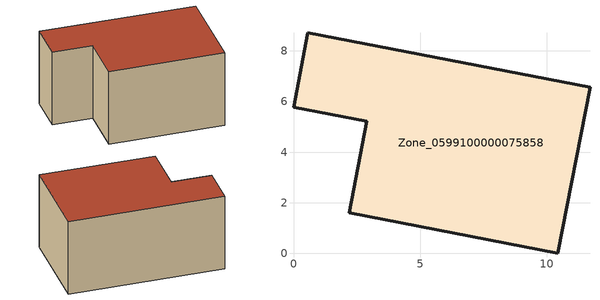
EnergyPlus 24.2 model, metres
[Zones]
Zone_0599100000075858
 floor ground (C_G): 0.57,8.73 11.71,6.56 10.44,0 2.19,1.61 2.89,5.22 0,5.78 z0
 wall outside (C_F): 11.71,6.56 0.57,8.73 0,5.78 2.89,5.22 2.19,1.61 10.44,0 11.71,6.56 z0:5.83
 roof outside (C_R): 10.44,0 11.71,6.56 0.57,8.73 0,5.78 2.89,5.22 2.19,1.61 z5.83
[BUILDING]
Pand.0599100000075858: North Axis=0; Terrain=City; Loads Convergence Tolerance Value=0.04; Temperature Convergence Tolerance Value=0.4; Solar Distribution=FullExterior; Maximum Number of Warmup Days=25; Minimum Number of Warmup Days=1
[Site:Location]
Rotterdam.The.Hague.AP_ZH_NLD Design_Conditions: Latitude=51.96; Longitude=4.45; Time Zone=1; Elevation=-4.5
[SITE:GROUNDTEMPERATURE:BUILDINGSURFACE]
18, 18, 18, 18, 18, 18, 18, 18, 18, 18, 18, 18
[MATERIAL] Thermal Absorptance=0.9; Solar Absorptance=0.7; Visible Absorptance=0.7
Name | Roughness | Thickness | Conductivity | Density | Specific Heat
G.TI.1965-1974 | MediumSmooth | 0.15 | 0.882353 | 540 | 1210
F.TI.1965-1974 | Rough | 0.3 | 0.697674 | 1920 | 840
R.TI.1965-1974 | MediumRough | 0.2 | 0.232558 | 1500 | 1000
[CONSTRUCTION]
C_G: G.TI.1965-1974
C_F: F.TI.1965-1974
C_R: R.TI.1965-1974
[ZONE]
Zone_0599100000075858: Type=1; Multiplier=1; Ceiling Height=Autocalculate; Volume=Autocalculate; Floor Area=autocalculate; Part of Total Floor Area=Yes
[ZONEINFILTRATION:DESIGNFLOWRATE]
Infil_Zone_0599100000075858: Zone or ZoneList or Space or SpaceList=Zone_0599100000075858; Schedule=AlwaysOn; Design Flow Rate Calculation Method=Flow/Area; Flow Rate per Floor Area=0.003; Constant Term Coefficient=1; Temperature Term Coefficient=0; Velocity Term Coefficient=0; Velocity Squared Term Coefficient=0
[HVACTEMPLATE:ZONE:IDEALLOADSAIRSYSTEM]
Zone_0599100000075858: Maximum Heating Supply Air Temperature=50; Minimum Cooling Supply Air Temperature=13; Maximum Heating Supply Air Humidity Ratio=0.0156; Minimum Cooling Supply Air Humidity Ratio=0.0077; Heating Limit=NoLimit; Cooling Limit=NoLimit; Dehumidification Control Type=ConstantSensibleHeatRatio; Cooling Sensible Heat Ratio=0.7; Dehumidification Setpoint=60; Humidification Control Type=None; Humidification Setpoint=30; Outdoor Air Method=None; Outdoor Air Flow Rate per Person=0.00944; Outdoor Air Flow Rate per Zone Floor Area=0; Outdoor Air Flow Rate per Zone=0; Demand Controlled Ventilation Type=None; Outdoor Air Economizer Type=NoEconomizer; Heat Recovery Type=None; Sensible Heat Recovery Effectiveness=0.7; Latent Heat Recovery Effectiveness=0.65
[ZONECONTROL:THERMOSTAT]
ThermostatControl_Zone_0599100000075858: Zone or ZoneList=Zone_0599100000075858; Control Type Schedule=DualSetpointControlType; Control 1=Thermostat_Zone_0599100000075858; Temperature Difference Between Cutout And Setpoint=0
[THERMOSTATSETPOINT:DUALSETPOINT]
Thermostat_Zone_0599100000075858: Heating Setpoint Temperature Schedule=HeatingSetpoint_Zone_0599100000075858; Cooling Setpoint Temperature Schedule=CoolingSetpoint_Zone_0599100000075858
[SCHEDULE:COMPACT]
HeatingSetpoint_Zone_0599100000075858: Through: 12/31, For: AllDays, Until: 24:00, 21
CoolingSetpoint_Zone_0599100000075858: Through: 12/31, For: AllDays, Until: 24:00, 24
DualSetpointControlType: Through: 12/31, For: AllDays, Until: 24:00, 4
AlwaysOn: Through: 12/31, For: AllDays, Until: 24:00, 1
